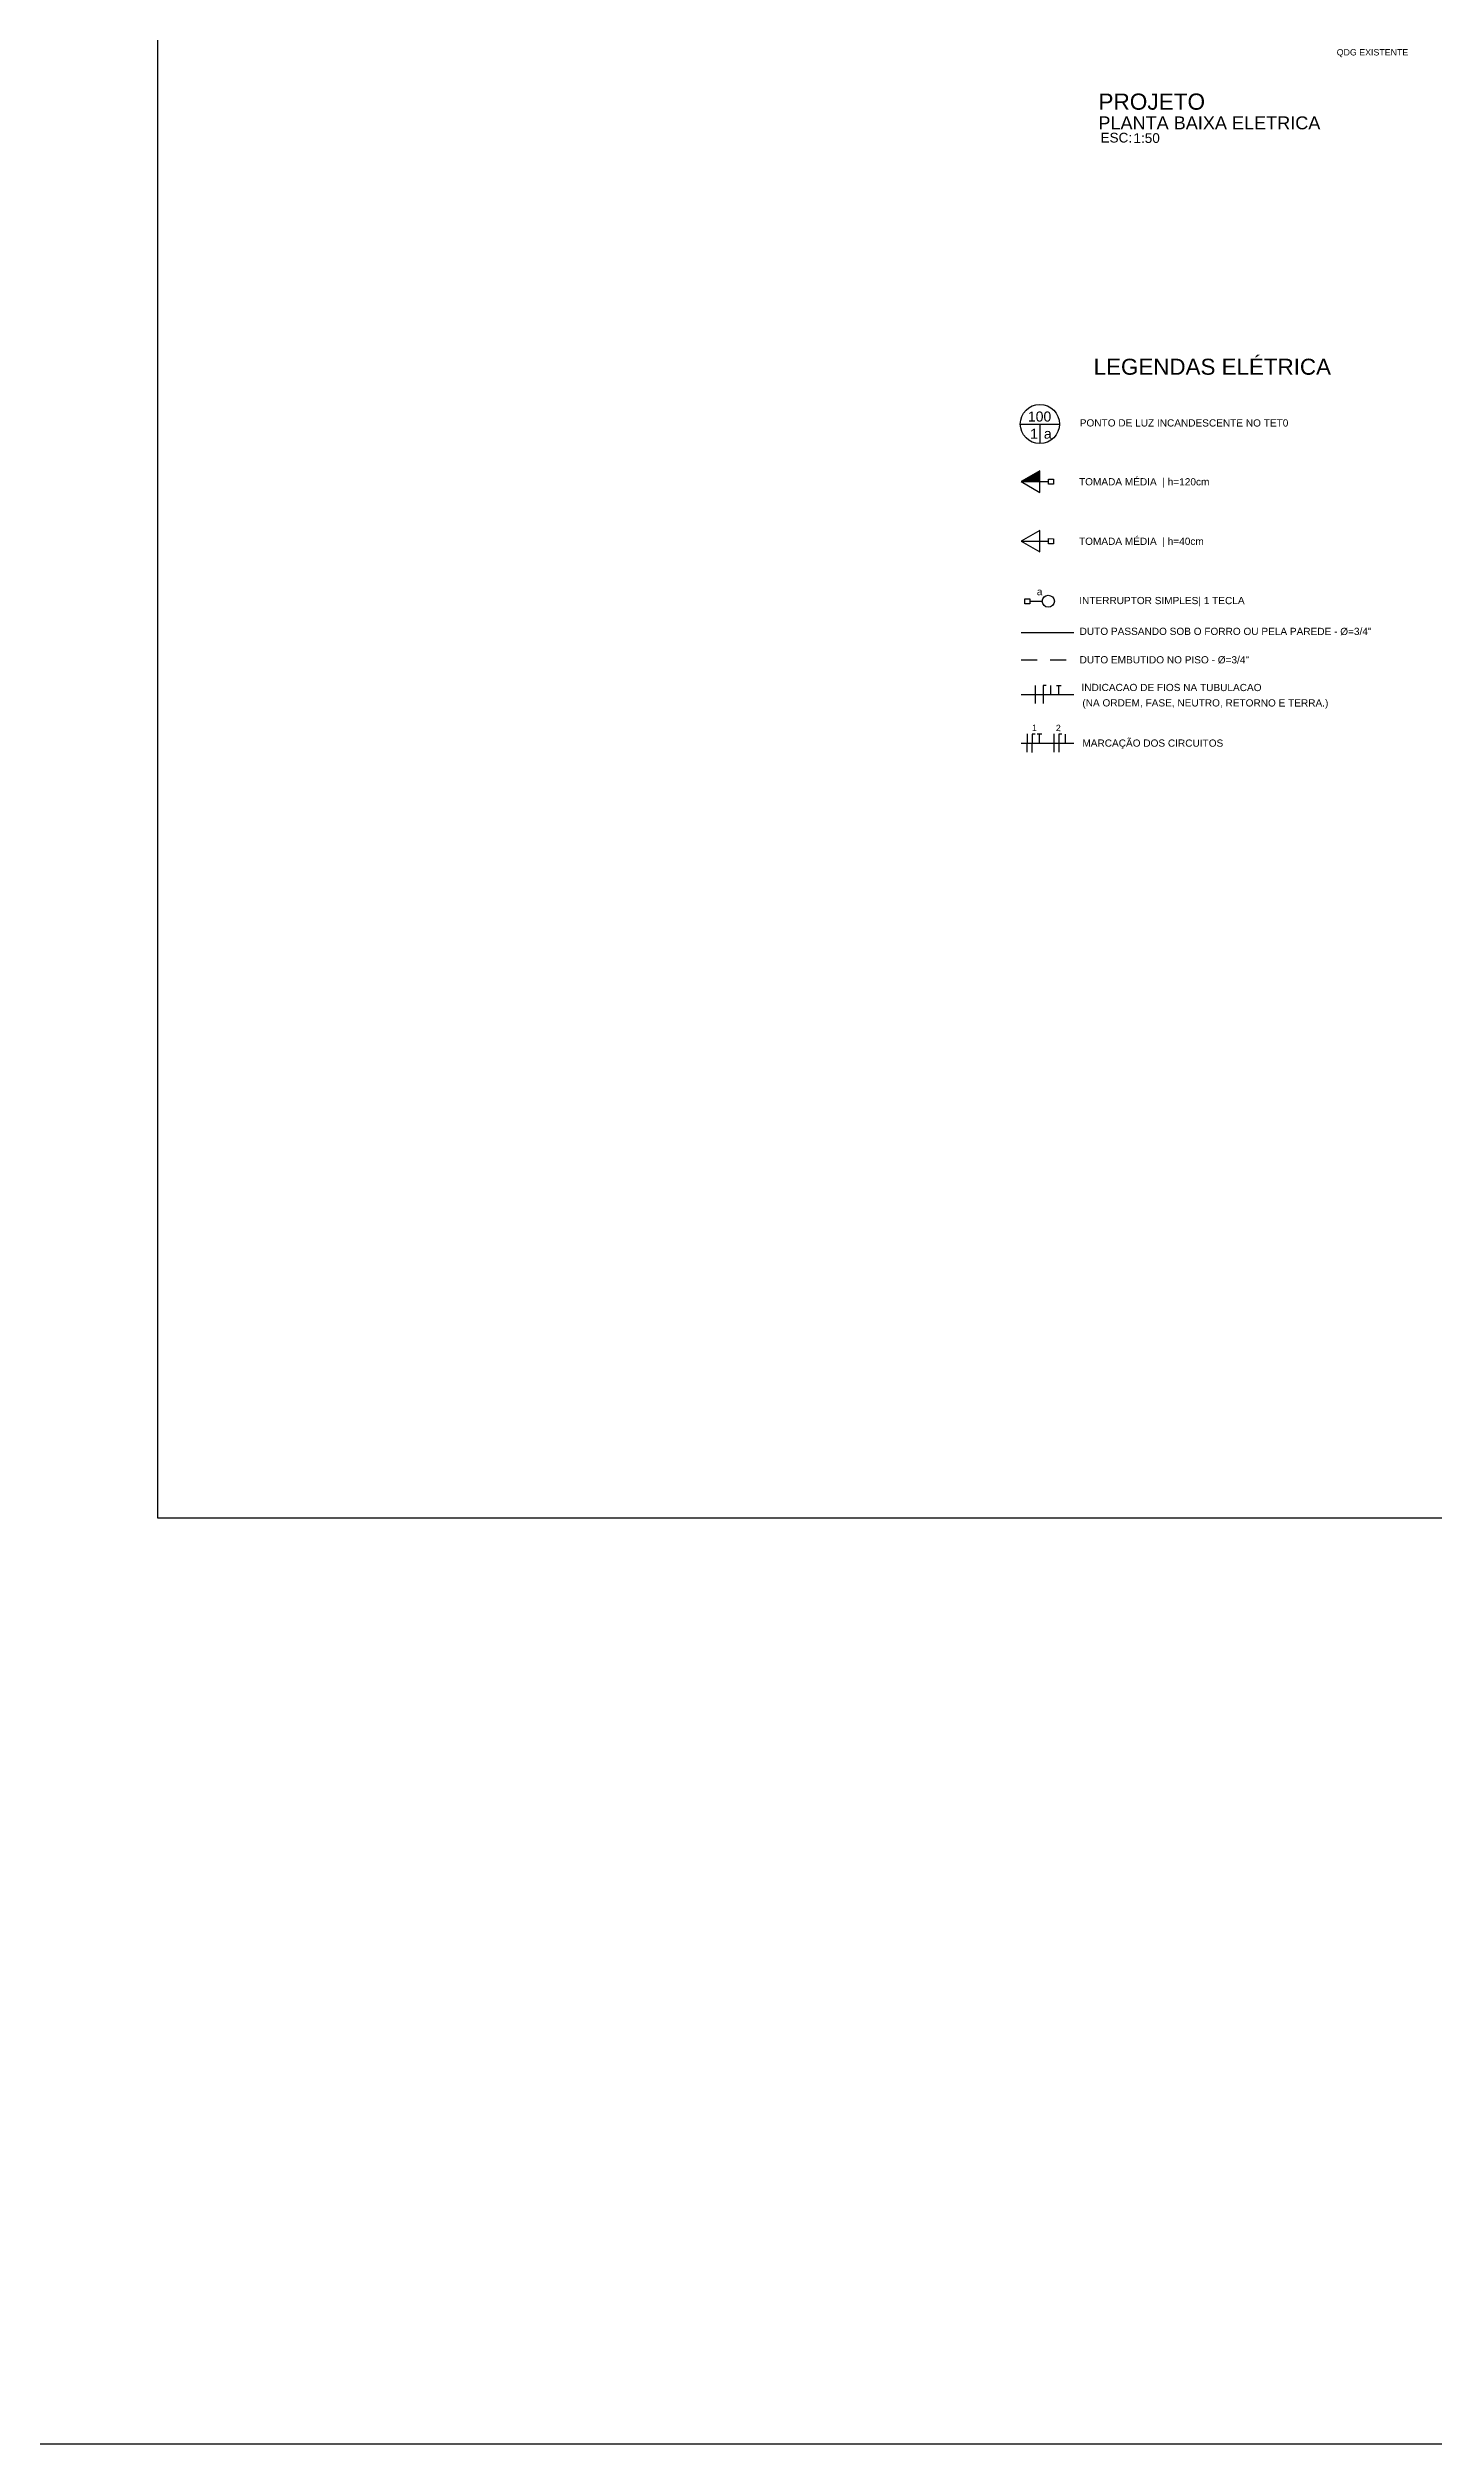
# Model space of a CAD drawing. Header units: inches. Extents: x -413 to -271, y -70 to 27.
# Drawn here: x -315.46 to -304.74, y -29.08 to -10.56 of the extents above; entities that cross this region are included whole.
import ezdxf
from ezdxf.enums import TextEntityAlignment as Align

# ---------------------------------------------------------------- set-up
doc = ezdxf.new("R2010")
doc.units = ezdxf.units.IN
doc.header["$MEASUREMENT"] = 0
doc.linetypes.add('HIDDEN2', pattern=[0.1875, 0.125, -0.0625])
doc.layers.get('0').update_dxf_attribs({"color": 8})
for name, color, linetype in [('ARQ-COTA-25', 12, 'Continuous'), ('ARQ-PIS', 1, 'Continuous'), ('ARQ-TXT-02', 2, 'Continuous'), ('ARQ-TXT-03', 3, 'Continuous'), ('ARQ-TXT-04', 4, 'Continuous'), ('EL-Pto de luz', 2, 'Continuous'), ('EL-Textos_pontos', 2, 'Continuous'), ('ELE-VT3', 30, 'Continuous'), ('ELETRODUTO_TETO', 2, 'Continuous'), ('Texto', 3, 'Continuous')]:
    doc.layers.add(name, color=color, linetype=linetype)
doc.styles.add('Arial', font='ARIALUNI.ttf')
doc.styles.add('ARIAL 1mm', font='arial.ttf', dxfattribs={"height": 0.1})
doc.styles.add('ELE-SIMB-12MM', font='arial.ttf', dxfattribs={"height": 0.12})

# ---------------------------------------------------------------- blocks, each defined once
blk = doc.blocks.new('SCOD-SIM-NOME')
at = {"layer": 'ARQ-TXT-02', "insert": (0.016, 0.158), "char_height": 0.075, "attachment_point": 1, "style": 'Arial'}
blk.add_mtext_dynamic_manual_height_columns('ESC:', width=0.00344, gutter_width=0.625, heights=[0], dxfattribs=at)
at = {"layer": 'ARQ-TXT-02', "style": 'Arial'}
blk.add_attdef('ESCALA', (0.271, 0.08), '', height=0.075, dxfattribs=at)
at = {"layer": 'ARQ-TXT-03', "style": 'Arial'}
blk.add_attdef('DESENHO', (0, 0.185), '', height=0.1, dxfattribs=at)
at = {"layer": 'ARQ-TXT-04', "style": 'Arial'}
blk.add_attdef('MATÉRIA', text='', height=0.125, dxfattribs=at).set_placement((0, 0.299), align=Align.BOTTOM_LEFT)
blk = doc.blocks.new('*U516')
for p, q in [((-0.0685, 0), (-0.0123, 0)), ((-0.0404, 0), (-0.0404, -0.0281))]:
    blk.add_line(p, q)
blk.add_circle((-0.0404, 0), 0.0281)
at = {"style": 'ELE-SIMB-12MM'}
blk.add_attdef('POTENCIA', text='', height=0.0144, dxfattribs=at).set_placement((-0.0409, 0.0035), align=Align.CENTER)
blk.add_attdef('CIRCUITO', text='', height=0.0144, dxfattribs=at).set_placement((-0.0433, -0.0212), align=Align.RIGHT)
blk.add_attdef('INTERRUPTOR', (-0.0347, -0.021), '', height=0.0144, dxfattribs=at)
blk = doc.blocks.new('*U515')
at = {"layer": 'ELE-VT3'}
blk.add_lwpolyline([(-0.026, 0.026), (0.026, 0.026), (0.026, -0.026), (-0.026, -0.026)], close=True, dxfattribs=at)
blk.add_lwpolyline([(0.026, 0), (0.154, 0)], dxfattribs=at)
blk.add_circle((0.217, 0), 0.0623, dxfattribs=at)
at = {"layer": 'ELE-VT3', "style": 'ARIAL 1mm'}
blk.add_attdef('A', text='', height=0.075, dxfattribs=at).set_placement((0.127, 0.1), align=Align.MIDDLE_CENTER)
blk = doc.blocks.new('*U510')
at = {"ltscale": 0.01}
h = blk.add_hatch(color=256, dxfattribs=at)
h.dxf.hatch_style = 1
h.paths.add_polyline_path([(0.498, 0), (0.498, 0.11), (0.306, 0)])
for points in [[(0.498, -0.111), (0.498, 0.11), (0.306, 0), (0.498, -0.111)], [(0.498, -0.111), (0.498, 0.11), (0.306, 0), (0.498, -0.111)], [(0.498, -0.111), (0.498, 0.11), (0.306, 0), (0.498, -0.111)], [(0.306, 0), (0.586, 0)], [(0.306, 0), (0.586, 0)], [(0.306, 0), (0.586, 0)]]:
    blk.add_lwpolyline(points, dxfattribs=at)
blk.add_lwpolyline([(0.64, 0.025), (0.639, -0.028), (0.586, -0.027), (0.587, 0.026)], close=True, dxfattribs=at)
at = {"style": 'ARIAL 1mm'}
blk.add_attdef('1', text='', height=0.11, dxfattribs=at).set_placement((0.287, -0.073), align=Align.MIDDLE_CENTER)
blk = doc.blocks.new('*U509')
at = {"ltscale": 0.01}
for points in [[(0.498, -0.111), (0.498, 0.11), (0.306, 0), (0.498, -0.111)], [(0.498, -0.111), (0.498, 0.11), (0.306, 0), (0.498, -0.111)], [(0.498, -0.111), (0.498, 0.11), (0.306, 0), (0.498, -0.111)], [(0.306, 0), (0.586, 0)], [(0.306, 0), (0.586, 0)], [(0.306, 0), (0.586, 0)]]:
    blk.add_lwpolyline(points, dxfattribs=at)
blk.add_lwpolyline([(0.64, 0.025), (0.639, -0.028), (0.586, -0.027), (0.587, 0.026)], close=True, dxfattribs=at)
at = {"style": 'ARIAL 1mm'}
blk.add_attdef('1', text='', height=0.11, dxfattribs=at).set_placement((0.287, -0.073), align=Align.MIDDLE_CENTER)

msp = doc.modelspace()

# ---------------------------------------------------------------- linework, layer by layer
at = {"color": 1, "transparency": 33554687}
for p, q in [((-307.937, -15.074), (-307.528, -15.074)), ((-307.937, -15.553), (-307.528, -15.553)), ((-307.937, -15.929), (-307.528, -15.929))]:
    msp.add_line(p, q, dxfattribs=at)
at = {"layer": 'ARQ-PIS', "color": 4, "linetype": 'ByBlock'}
msp.add_lwpolyline([(-314.608, -1.844), (-297.141, -1.844), (-297.141, -21.921), (-314.608, -21.921)], close=True, dxfattribs=at)
at = {"layer": 'EL-Pto de luz', "transparency": 33554687}
msp.add_line((-307.791, -13.463), (-307.791, -13.568), dxfattribs=at)
at = {"layer": 'ELE-VT3', "linetype": 'ByBlock'}
msp.add_lwpolyline([(-409.077, 11.376), (-271.382, 11.376), (-271.382, -29.078), (-409.077, -29.078)], close=True, dxfattribs=at)
at = {"layer": 'ELE-VT3'}
for points in [[(-307.824, -15.623), (-307.824, -15.483)], [(-307.743, -15.483), (-307.766, -15.483), (-307.766, -15.623)], [(-307.707, -15.553), (-307.707, -15.484)], [(-307.664, -15.483), (-307.627, -15.483)], [(-307.645, -15.553), (-307.646, -15.483)], [(-307.889, -15.999), (-307.888, -15.859)], [(-307.829, -15.861), (-307.852, -15.861), (-307.853, -16.001)], [(-307.813, -15.859), (-307.776, -15.859)], [(-307.794, -15.929), (-307.795, -15.859)], [(-307.681, -15.999), (-307.68, -15.859)], [(-307.621, -15.86), (-307.644, -15.86), (-307.645, -15.999)], [(-307.594, -15.929), (-307.594, -15.86)]]:
    msp.add_lwpolyline(points, dxfattribs=at)
at = {"layer": 'ELETRODUTO_TETO', "linetype": 'HIDDEN2'}
msp.add_line((-307.937, -15.285), (-307.528, -15.285), dxfattribs=at)

# ---------------------------------------------------------------- block references
at = {"layer": 'ARQ-COTA-25', "ltscale": 0.0019, "transparency": 33554687}
msp.add_blockref('SCOD-SIM-NOME', (-307.339, -11.37), dxfattribs=at).add_auto_attribs({'ESCALA': '1:50', 'DESENHO': 'PLANTA BAIXA ELETRICA', 'MATÉRIA': 'PROJETO'})
at = {"layer": 'ELE-VT3'}
for name, p, xscale, yscale, zscale, values in [('*U516', (-307.573, -13.463), 5.4, 5.4, 5.4, {'INTERRUPTOR': 'a', 'POTENCIA': '100', 'CIRCUITO': '1'}), ('*U515', (-307.889, -14.833), 0.75, 0.75, 0.75, {'A': 'a'})]:
    msp.add_blockref(name, p, dxfattribs=dict(at, xscale=xscale, yscale=yscale, zscale=zscale)).add_auto_attribs(values)
at = {"layer": 'ELE-VT3', "xscale": 0.7500000000000127, "yscale": 0.7500000000000127, "zscale": 0.7500000000000127}
for name, p in [('*U510', (-308.165, -13.908)), ('*U509', (-308.165, -14.368))]:
    msp.add_blockref(name, p, dxfattribs=at)

# ---------------------------------------------------------------- texts
at = {"layer": 'EL-Textos_pontos', "transparency": 33554687, "style": 'Arial'}
msp.add_text('QDG EXISTENTE', height=0.0488, dxfattribs=at).set_placement((-305.497, -10.614))
at = {"layer": 'ELE-VT3', "style": 'Arial'}
for s, rotation, p in [('1', 358.4779, (-307.834, -15.85)), ('2', 359.7893, (-307.649, -15.852))]:
    msp.add_text(s, height=0.0493, rotation=rotation, dxfattribs=at).set_placement(p, align=Align.BOTTOM_CENTER)
at = {"layer": 'Texto', "linetype": 'Continuous', "transparency": 33554687, "style": 'Arial'}
msp.add_text('LEGENDAS ELÉTRICA', height=0.12375, dxfattribs=at).set_placement((-307.376, -13.082))
at = {"layer": 'Texto', "transparency": 33554687, "style": 'Arial'}
for s, p in [('PONTO DE LUZ INCANDESCENTE NO TET0', (-307.483, -13.482)), ('TOMADA MÉDIA  | h=120cm', (-307.489, -13.937)), ('TOMADA MÉDIA  | h=40cm', (-307.489, -14.397)), ('INTERRUPTOR SIMPLES| 1 TECLA ', (-307.487, -14.855)), ('DUTO PASSANDO SOB O FORRO OU PELA PAREDE - %%C=3/4" ', (-307.484, -15.093)), ('DUTO EMBUTIDO NO PISO - %%C=3/4" ', (-307.484, -15.313)), ('INDICACAO DE FIOS NA TUBULACAO', (-307.47, -15.527)), ('(NA ORDEM, FASE, NEUTRO, RETORNO E TERRA.)', (-307.463, -15.646)), ('MARCAÇÃO DOS CIRCUITOS', (-307.463, -15.957))]:
    msp.add_text(s, height=0.05569, rotation=359.9758, dxfattribs=at).set_placement(p)

doc.saveas('drawing.dxf')
